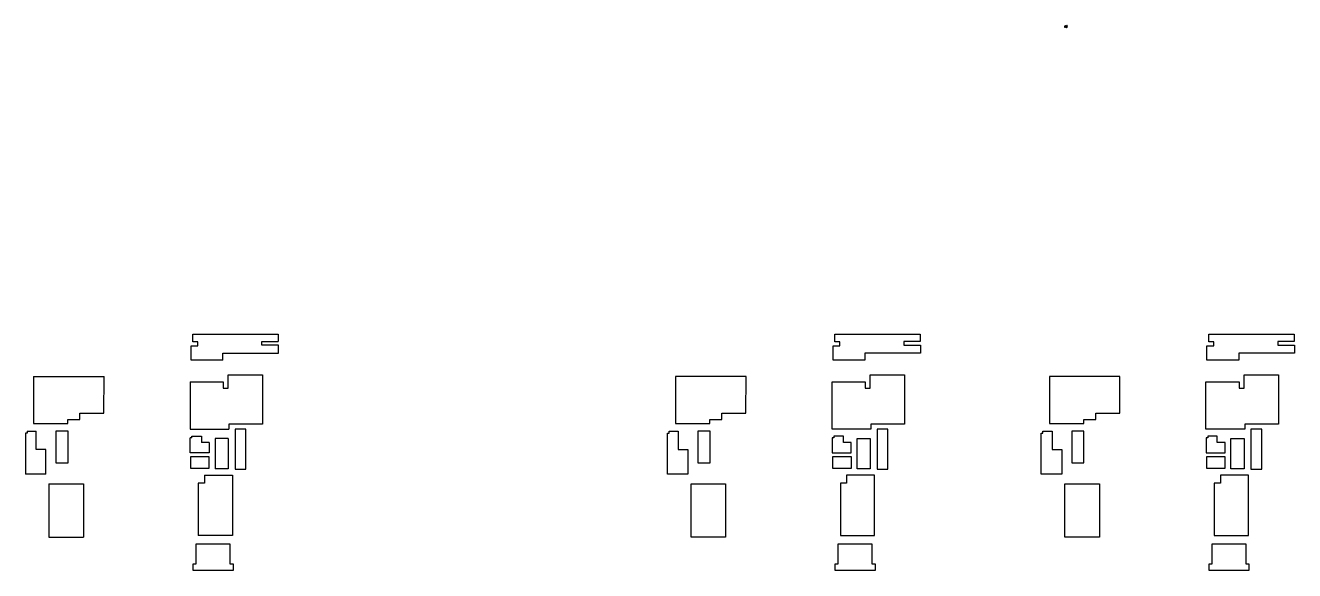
# Model space of a CAD drawing. Header units: millimetres. Extents: x -3291 to 6892, y 500 to 4875.
import ezdxf

# ---------------------------------------------------------------- set-up
doc = ezdxf.new("R2010")
doc.units = ezdxf.units.MM

msp = doc.modelspace()

# ---------------------------------------------------------------- linework, layer by layer
for p, q in [((-1947, 2336), (-1947, 2398)), ((-1947, 2398), (-1262, 2398)), ((-1262, 2398), (-1262, 2338)), ((-1962, 2189), (-1962, 2304)), ((-1962, 2304), (-1907, 2304)), ((-1907, 2336), (-1947, 2336)), ((-1907, 2304), (-1907, 2336)), ((-1707, 2189), (-1707, 2246)), ((-1707, 2246), (-1259, 2246)), ((-1393, 2310), (-1393, 2338)), ((-1393, 2338), (-1262, 2338)), ((-1259, 2310), (-1393, 2310)), ((-1259, 2246), (-1259, 2310)), ((-1707, 2189), (-1962, 2189)), ((-3226, 2057), (-3098, 2057)), ((-3226, 2057), (-3226, 1682)), ((-3098, 2057), (-2800, 2057)), ((-2800, 2057), (-2660, 2057)), ((-2661, 1764), (-2660, 2057)), ((-1664, 1963), (-1664, 2072)), ((-1664, 2072), (-1389, 2072)), ((-1389, 2072), (-1389, 1675)), ((-1970, 2015), (-1970, 1634)), ((-1970, 2015), (-1704, 2015)), ((-1704, 2015), (-1704, 1963)), ((-1704, 1963), (-1664, 1963)), ((-2853, 1712), (-2853, 1764)), ((-2853, 1764), (-2661, 1764)), ((-3226, 1682), (-2951, 1682)), ((-2951, 1682), (-2951, 1712)), ((-2951, 1712), (-2853, 1712)), ((-1970, 1634), (-1800, 1634)), ((-1800, 1634), (-1659, 1634)), ((-1579, 1675), (-1659, 1675)), ((-1659, 1675), (-1659, 1634)), ((-1521, 1635), (-1609, 1635)), ((-1609, 1635), (-1609, 1315)), ((-1389, 1675), (-1579, 1675)), ((-1521, 1315), (-1521, 1635)), ((-3291, 1602), (-3291, 1273)), ((-3278, 1602), (-3291, 1602)), ((-3278, 1620), (-3278, 1602)), ((-3278, 1620), (-3205, 1620)), ((-3205, 1472), (-3205, 1620)), ((-2949, 1620), (-3046, 1620)), ((-3046, 1620), (-3046, 1365)), ((-2949, 1365), (-2949, 1620)), ((-1968, 1445), (-1968, 1565)), ((-1955, 1565), (-1968, 1565)), ((-1955, 1565), (-1955, 1580)), ((-1955, 1580), (-1953, 1580)), ((-1953, 1580), (-1879, 1580)), ((-1879, 1580), (-1879, 1528)), ((-1817, 1528), (-1879, 1528)), ((-1817, 1528), (-1817, 1445)), ((-1663, 1561), (-1769, 1561)), ((-1769, 1561), (-1769, 1316)), ((-1663, 1561), (-1663, 1316)), ((-3127, 1472), (-3205, 1472)), ((-3127, 1273), (-3127, 1472)), ((-1817, 1445), (-1968, 1445)), ((-3046, 1365), (-2949, 1365)), ((-1816, 1413), (-1967, 1413)), ((-1967, 1413), (-1967, 1323)), ((-1816, 1323), (-1816, 1413)), ((-3127, 1273), (-3291, 1273)), ((-1967, 1323), (-1816, 1323)), ((-1855, 1267), (-1855, 1203)), ((-1855, 1267), (-1629, 1267)), ((-1663, 1316), (-1769, 1316)), ((-1629, 1267), (-1629, 782)), ((-1609, 1315), (-1521, 1315)), ((-3102, 1197), (-3102, 770)), ((-3102, 1197), (-2825, 1197)), ((-2825, 1197), (-2825, 770)), ((-1855, 1203), (-1904, 1203)), ((-1904, 1203), (-1904, 782)), ((-3102, 770), (-2825, 770)), ((-1920, 715), (-1650, 715)), ((-1920, 556), (-1920, 715)), ((-1629, 782), (-1904, 782)), ((-1650, 715), (-1650, 556)), ((-1945, 500), (-1945, 556)), ((-1945, 556), (-1920, 556)), ((-1650, 556), (-1625, 556)), ((-1625, 556), (-1625, 500)), ((-1625, 500), (-1945, 500))]:
    msp.add_line(p, q)
for points in [[(5048, 4872), (5048, 4868), (5051, 4868), (5051, 4868), (5052, 4868), (5052, 4869), (5054, 4869), (5054, 4872), (5053, 4872), (5050, 4872)], [(5048, 4867), (5048, 4867), (5048, 4868), (5049, 4868), (5049, 4866), (5049, 4866), (5049, 4864), (5048, 4864)], [(5050, 4868), (5050, 4865), (5051, 4865), (5051, 4868)], [(5050, 4863), (5052, 4863), (5052, 4859), (5050, 4859)], [(5061, 4873), (5061, 4874), (5062, 4874), (5062, 4875), (5061, 4875), (5061, 4875), (5068, 4875), (5068, 4875), (5067, 4875), (5067, 4874), (5068, 4874), (5068, 4874), (5064, 4874), (5064, 4873)], [(5065, 4868), (5064, 4868), (5064, 4868), (5063, 4868), (5061, 4868), (5061, 4871), (5064, 4871), (5064, 4871), (5064, 4871), (5064, 4872), (5067, 4872), (5067, 4868)], [(5061, 4867), (5061, 4867), (5061, 4866), (5062, 4866), (5062, 4867), (5062, 4867), (5062, 4867), (5061, 4867), (5061, 4867)], [(5062, 4865), (5061, 4865), (5061, 4865), (5062, 4865)], [(5064, 4859), (5064, 4857), (5064, 4857), (5064, 4856), (5061, 4856), (5061, 4857), (5061, 4857), (5061, 4859)], [(5062, 4863), (5062, 4863), (5062, 4859), (5064, 4859), (5064, 4864), (5062, 4864)], [(5064, 4867), (5064, 4865), (5063, 4865), (5063, 4867)], [(5065, 4864), (5065, 4868), (5065, 4868), (5065, 4864)], [(3189, 2189), (3189, 2304), (3244, 2304), (3244, 2336), (3204, 2336), (3204, 2398), (3889, 2398), (3889, 2338), (3758, 2338), (3758, 2310), (3892, 2310), (3892, 2246), (3444, 2246), (3444, 2189)], [(6189, 2189), (6189, 2304), (6244, 2304), (6244, 2336), (6204, 2336), (6204, 2398), (6889, 2398), (6889, 2338), (6758, 2338), (6758, 2310), (6892, 2310), (6892, 2246), (6444, 2246), (6444, 2189)], [(1925, 2057), (1925, 1682), (2200, 1682), (2200, 1712), (2298, 1712), (2298, 1764), (2490, 1764), (2491, 2057), (2351, 2057), (2053, 2057)], [(3572, 1675), (3492, 1675), (3492, 1634), (3351, 1634), (3181, 1634), (3181, 2015), (3447, 2015), (3447, 1963), (3487, 1963), (3487, 2072), (3762, 2072), (3762, 1675)], [(4925, 2057), (4925, 1682), (5200, 1682), (5200, 1712), (5298, 1712), (5298, 1764), (5490, 1764), (5491, 2057), (5351, 2057), (5053, 2057)], [(6572, 1675), (6492, 1675), (6492, 1634), (6351, 1634), (6181, 1634), (6181, 2015), (6447, 2015), (6447, 1963), (6487, 1963), (6487, 2072), (6762, 2072), (6762, 1675)], [(3630, 1315), (3630, 1635), (3542, 1635), (3542, 1315)], [(6630, 1315), (6630, 1635), (6542, 1635), (6542, 1315)], [(1860, 1602), (1873, 1602), (1873, 1620), (1946, 1620), (1946, 1472), (2024, 1472), (2024, 1273), (1860, 1273)], [(2105, 1620), (2105, 1365), (2202, 1365), (2202, 1620)], [(3196, 1565), (3183, 1565), (3183, 1445), (3334, 1445), (3334, 1528), (3272, 1528), (3272, 1580), (3198, 1580), (3196, 1580)], [(3488, 1561), (3488, 1316), (3382, 1316), (3382, 1561)], [(4860, 1602), (4873, 1602), (4873, 1620), (4946, 1620), (4946, 1472), (5024, 1472), (5024, 1273), (4860, 1273)], [(5105, 1620), (5105, 1365), (5202, 1365), (5202, 1620)], [(6196, 1565), (6183, 1565), (6183, 1445), (6334, 1445), (6334, 1528), (6272, 1528), (6272, 1580), (6198, 1580), (6196, 1580)], [(6488, 1561), (6488, 1316), (6382, 1316), (6382, 1561)], [(3336, 1413), (3185, 1413), (3185, 1323), (3336, 1323)], [(6336, 1413), (6185, 1413), (6185, 1323), (6336, 1323)], [(3297, 1203), (3248, 1203), (3248, 782), (3523, 782), (3523, 1267), (3297, 1267)], [(6297, 1203), (6248, 1203), (6248, 782), (6523, 782), (6523, 1267), (6297, 1267)], [(2050, 1197), (2327, 1197), (2327, 770), (2050, 770)], [(5050, 1197), (5327, 1197), (5327, 770), (5050, 770)], [(3501, 715), (3501, 556), (3526, 556), (3526, 500), (3206, 500), (3206, 556), (3231, 556), (3231, 715)], [(6501, 715), (6501, 556), (6526, 556), (6526, 500), (6206, 500), (6206, 556), (6231, 556), (6231, 715)]]:
    msp.add_lwpolyline(points, close=True)

doc.saveas('drawing.dxf')
